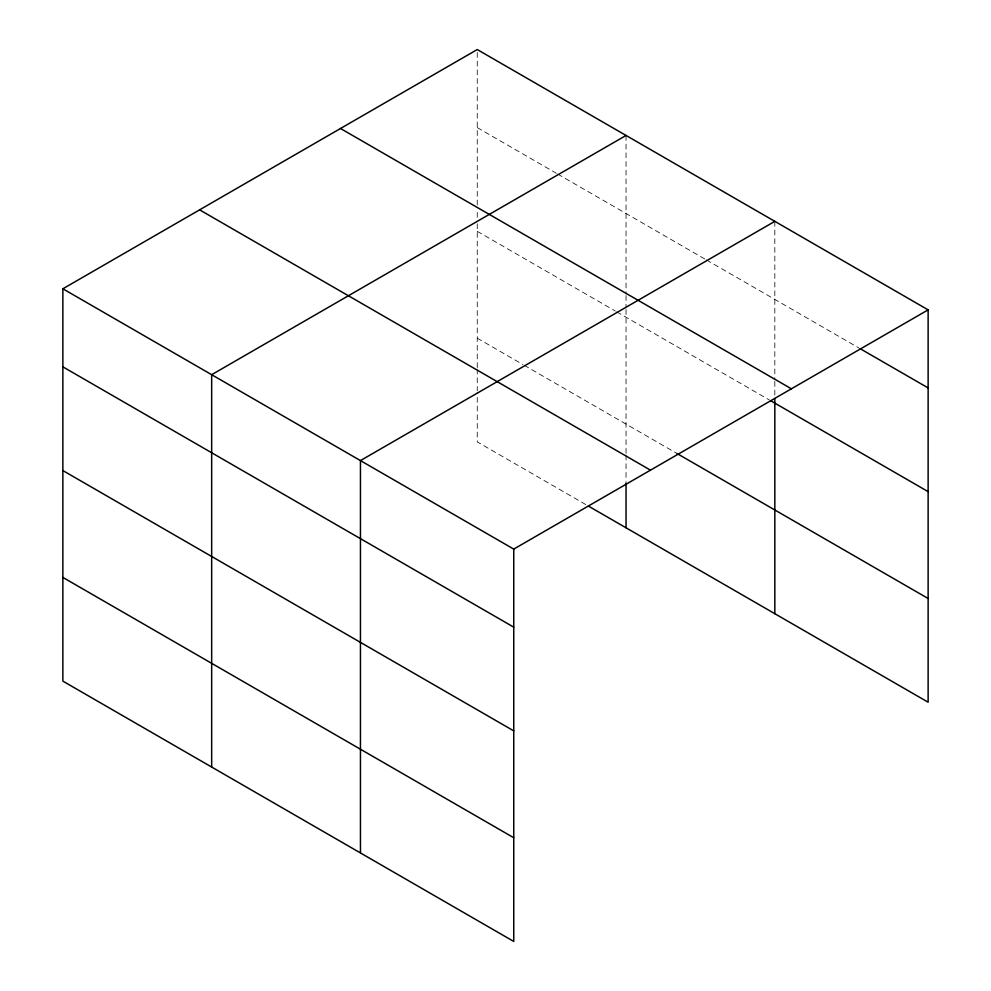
<?xml version="1.0" encoding="UTF-8"?>
<svg xmlns="http://www.w3.org/2000/svg" width="991" height="991" viewBox="0 0 991 991"><rect width="100%" height="100%" fill="white"/><g stroke="black" fill="none" stroke-linecap="round" stroke-linejoin="round"><path stroke-width="0.74" stroke-dasharray="4.96 3.72" d="M477.253 367.599L477.253 223.582M477.253 217.388L477.253 211.194M477.253 205.001L477.253 49.55M477.253 127.604L556.335 173.264M557.673 174.044L705.121 259.171M706.459 259.939L858.813 347.903M477.253 231.324L615.312 311.038M616.65 311.806L769.462 400.03M477.253 338.179L522.827 364.49M524.165 365.27L676.977 453.494M585.83 504.58L477.253 441.899L477.253 392.362M774.826 221.352L774.826 379.912M774.826 381.461L774.826 395.384M626.039 135.457L626.039 294.005M626.039 295.553L626.039 307.941M626.039 309.489L626.039 453.494M626.039 455.042L626.039 481.366M477.253 369.147L477.253 390.813"/><path stroke-width="1.49" d="M513.747 730.875L513.747 549.101L62.867 288.79L62.867 681.139L513.747 941.45L513.747 730.875L62.867 470.564M588.505 506.128L928.133 702.21L928.133 309.861L477.253 49.55L62.867 288.79M626.039 135.457L211.665 374.697L211.665 767.034M774.826 221.352L360.451 460.592L360.451 852.941M513.747 549.101L928.133 309.861M860.138 348.671L928.133 387.915M340.508 128.496L791.388 388.806M770.812 400.81L928.133 491.635M676.977 453.494L928.133 598.49M199.612 209.844L650.492 470.155M62.867 366.843L513.747 627.154M62.867 577.419L513.747 837.729M774.826 398.481L774.826 613.702M626.039 482.914L626.039 527.807"/></g></svg>
